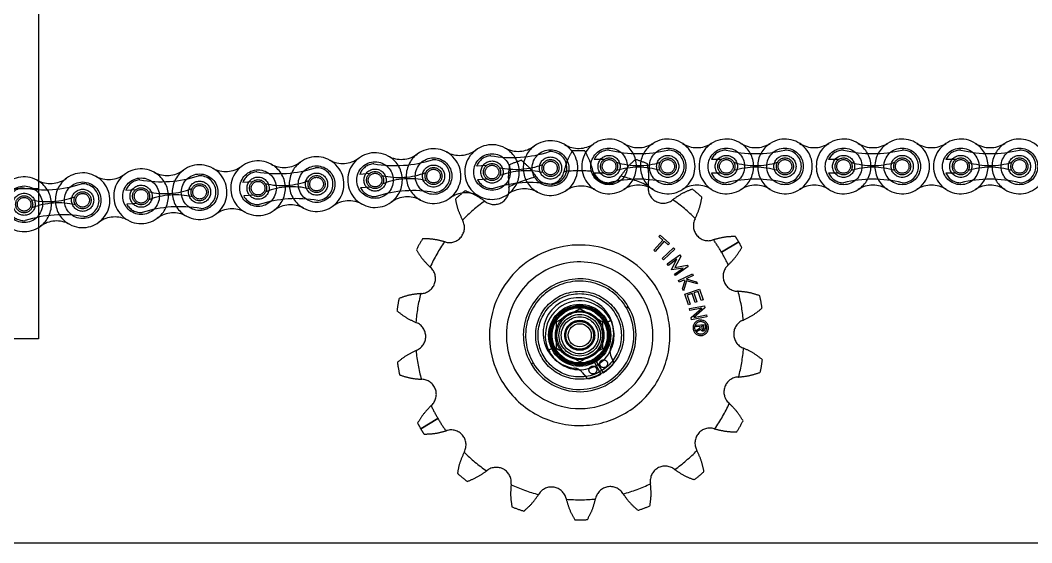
# Model space of a CAD drawing. Header units: metres. Extents: x 0 to 21025, y 0 to 14850.
# Drawn here: x 2254.4 to 2473.5, y 13052.2 to 13165.3 of the extents above; entities that cross this region are included whole.
import ezdxf

# ---------------------------------------------------------------- set-up
doc = ezdxf.new("R2010")
doc.units = ezdxf.units.M
doc.header["$LTSCALE"] = 25
doc.linetypes.add('HIDDEN2', pattern=[4.7625, 3.175, -1.5875])
doc.layers.add('SL4', color=4, linetype='Continuous')
doc.layers.add('ST1', color=7, linetype='HIDDEN2')

msp = doc.modelspace()

# ---------------------------------------------------------------- linework, layer by layer
at = {"layer": 'SL4'}
for p, q in [((2258.346, 13240.531), (2258.346, 13128.831)), ((2258.346, 13128.831), (2251.996, 13128.831)), ((2258.346, 13128.831), (2258.346, 13096.331)), ((2375.564, 13102.895), (2378.064, 13101.451)), ((2370.564, 13100.008), (2373.064, 13101.451)), ((2258.346, 13096.331), (2251.996, 13096.331)), ((2380.564, 13094.234), (2378.064, 13092.791)), ((2375.564, 13091.348), (2373.064, 13092.791)), ((1925.564, 13052.206), (2828.064, 13052.206))]:
    msp.add_line(p, q, dxfattribs=at)
for radius in [6, 3, 2.5]:
    msp.add_circle((2375.564, 13097.121), radius, dxfattribs=at)
for start, end in [(120, 180), (60, 120), (0, 60), (180, 240), (300, 0), (240, 300)]:
    msp.add_arc((2375.564, 13097.121), 5, start, end, dxfattribs=at)
for points, knots in [([(2373.064, 13101.451), (2373.123, 13101.486), (2373.968, 13101.973), (2374.795, 13102.451), (2375.564, 13102.895)], [0, 0, 0, 0, 0.0702006, 1, 1, 1, 1]), ([(2378.064, 13101.451), (2378.123, 13101.417), (2378.968, 13100.93), (2379.795, 13100.452), (2380.564, 13100.008)], [0, 0, 0, 0, 0.0702006, 1, 1, 1, 1]), ([(2370.564, 13097.121), (2370.564, 13097.384), (2370.564, 13098.361), (2370.564, 13099.312), (2370.564, 13100.008)], [0, 0, 0, 0, 0.2686336, 1, 1, 1, 1]), ([(2380.564, 13097.121), (2380.564, 13097.384), (2380.564, 13098.361), (2380.564, 13099.312), (2380.564, 13100.008)], [0, 0, 0, 0, 0.2686336, 1, 1, 1, 1]), ([(2370.564, 13094.234), (2370.564, 13094.477), (2370.564, 13095.418), (2370.564, 13096.395), (2370.564, 13097.121)], [0, 0, 0, 0, 0.2575513, 1, 1, 1, 1]), ([(2380.564, 13094.234), (2380.564, 13094.477), (2380.564, 13095.418), (2380.564, 13096.395), (2380.564, 13097.121)], [0, 0, 0, 0, 0.2575513, 1, 1, 1, 1]), ([(2373.064, 13092.791), (2373.005, 13092.825), (2372.161, 13093.313), (2371.333, 13093.79), (2370.564, 13094.234)], [0, 0, 0, 0, 0.0702006, 1, 1, 1, 1]), ([(2378.064, 13092.791), (2378.005, 13092.757), (2377.161, 13092.269), (2376.333, 13091.792), (2375.564, 13091.348)], [0, 0, 0, 0, 0.0702006, 1, 1, 1, 1])]:
    msp.add_open_spline(points, degree=3, knots=knots, dxfattribs=at)
at = {"layer": 'ST1'}
for p, q in [((2355.36, 13133.861), (2353.241, 13133.716)), ((2380.824, 13135.162), (2378.7, 13135.162)), ((2406.224, 13135.162), (2404.1, 13135.162)), ((2431.624, 13135.162), (2429.5, 13135.162)), ((2457.024, 13135.162), (2454.9, 13135.162)), ((2330.02, 13132.117), (2327.901, 13131.971)), ((2380.824, 13132.21), (2378.7, 13132.21)), ((2406.224, 13132.21), (2404.1, 13132.21)), ((2431.624, 13132.21), (2429.5, 13132.21)), ((2457.024, 13132.21), (2454.9, 13132.21)), ((2304.68, 13130.373), (2302.561, 13130.227)), ((2330.222, 13129.172), (2328.104, 13129.026)), ((2355.562, 13130.916), (2353.444, 13130.771)), ((2279.34, 13128.629), (2277.221, 13128.483)), ((2304.882, 13127.428), (2302.764, 13127.282)), ((2279.542, 13125.684), (2277.424, 13125.538)), ((2392.691, 13118.508), (2392.963, 13118.815)), ((2393.566, 13117.733), (2392.691, 13118.508)), ((2392.963, 13118.815), (2395.011, 13117)), ((2391.618, 13115.537), (2393.566, 13117.733)), ((2393.866, 13117.467), (2391.918, 13115.271)), ((2393.437, 13113.778), (2395.904, 13116.038)), ((2394.739, 13116.693), (2393.866, 13117.467)), ((2395.011, 13117), (2394.739, 13116.693)), ((2395.904, 13116.038), (2396.175, 13115.742)), ((2406.271, 13115.148), (2410.008, 13117.341)), ((2410.008, 13117.341), (2406.271, 13115.148)), ((2391.918, 13115.271), (2391.618, 13115.537)), ((2396.175, 13115.742), (2393.708, 13113.482)), ((2394.537, 13112.59), (2397.26, 13114.535)), ((2397.494, 13114.207), (2396.17, 13111.832)), ((2397.26, 13114.535), (2397.494, 13114.207)), ((2393.708, 13113.482), (2393.437, 13113.778)), ((2394.77, 13112.264), (2394.537, 13112.59)), ((2396.619, 13113.582), (2394.77, 13112.264)), ((2395.434, 13111.334), (2396.619, 13113.582)), ((2397.971, 13111.688), (2395.46, 13111.298)), ((2396.124, 13110.368), (2397.971, 13111.688)), ((2396.17, 13111.832), (2398.846, 13112.313)), ((2399.077, 13111.99), (2396.354, 13110.045)), ((2398.846, 13112.313), (2399.077, 13111.99)), ((2395.46, 13111.298), (2395.434, 13111.334)), ((2396.354, 13110.045), (2396.124, 13110.368)), ((2396.964, 13108.97), (2399.968, 13110.443)), ((2400.144, 13110.083), (2398.614, 13109.332)), ((2399.968, 13110.443), (2400.144, 13110.083)), ((2397.14, 13108.61), (2396.964, 13108.97)), ((2398.125, 13109.093), (2397.14, 13108.61)), ((2397.826, 13107.21), (2398.391, 13109.015)), ((2398.72, 13108.918), (2398.045, 13106.763)), ((2398.391, 13109.015), (2398.125, 13109.093)), ((2398.614, 13109.332), (2400.83, 13108.683)), ((2401.049, 13108.236), (2398.72, 13108.918)), ((2400.83, 13108.683), (2401.049, 13108.236)), ((2398.045, 13106.763), (2397.826, 13107.21)), ((2398.333, 13106.061), (2401.504, 13107.126)), ((2399.115, 13103.731), (2398.333, 13106.061)), ((2399.914, 13106.168), (2398.85, 13105.811)), ((2398.85, 13105.811), (2399.504, 13103.862)), ((2400.568, 13104.219), (2399.914, 13106.168)), ((2401.243, 13106.615), (2400.303, 13106.299)), ((2400.303, 13106.299), (2400.957, 13104.35)), ((2401.898, 13104.665), (2401.243, 13106.615)), ((2401.504, 13107.126), (2402.287, 13104.796)), ((2386.098, 13103.305), (2385.677, 13103.058)), ((2385.677, 13103.058), (2386.098, 13103.305)), ((2399.504, 13103.862), (2399.115, 13103.731)), ((2399.331, 13102.908), (2402.617, 13103.534)), ((2399.406, 13102.514), (2399.331, 13102.908)), ((2402.057, 13103.019), (2399.406, 13102.514)), ((2399.706, 13100.94), (2402.057, 13103.019)), ((2402.706, 13103.07), (2400.282, 13100.996)), ((2400.957, 13104.35), (2400.568, 13104.219)), ((2402.287, 13104.796), (2401.898, 13104.665)), ((2402.617, 13103.534), (2402.706, 13103.07)), ((2399.791, 13100.494), (2399.706, 13100.94)), ((2403.077, 13101.122), (2399.791, 13100.494)), ((2400.282, 13100.996), (2403.002, 13101.517)), ((2403.002, 13101.517), (2403.077, 13101.122)), ((2381.413, 13099.9), (2382.295, 13100.319)), ((2382.295, 13100.319), (2381.413, 13099.9)), ((2400.778, 13099.296), (2402.727, 13099.47)), ((2400.807, 13098.968), (2400.778, 13099.296)), ((2401.645, 13099.043), (2400.807, 13098.968)), ((2400.836, 13098.258), (2401.669, 13098.774)), ((2401.669, 13098.774), (2401.645, 13099.043)), ((2402.444, 13099.126), (2401.956, 13099.082)), ((2401.956, 13099.082), (2401.995, 13098.641)), ((2402.483, 13098.69), (2402.444, 13099.126)), ((2402.727, 13099.47), (2402.791, 13098.745)), ((2400.871, 13097.861), (2400.836, 13098.258)), ((2401.746, 13098.403), (2400.871, 13097.861)), ((2402.257, 13098.418), (2402.285, 13098.107)), ((2402.293, 13098.107), (2402.266, 13098.419)), ((2368.833, 13093.923), (2369.716, 13094.342)), ((2369.716, 13094.342), (2368.833, 13093.923)), ((2382.834, 13091.494), (2382.311, 13092.731)), ((2365.452, 13091.185), (2365.03, 13090.937)), ((2365.03, 13090.937), (2365.452, 13091.185)), ((2380.207, 13088.719), (2378.563, 13091.694)), ((2378.841, 13091.858), (2380.638, 13088.972)), ((2376.109, 13089.09), (2376.934, 13088.03)), ((2341.121, 13076.901), (2344.857, 13079.095)), ((2344.857, 13079.095), (2341.121, 13076.901)), ((1875.564, 13052.206), (2875.564, 13052.206))]:
    msp.add_line(p, q, dxfattribs=at)
for centre, radius in [((2356.565, 13132.465), 3.96), ((2369.235, 13133.337), 3.96), ((2381.931, 13133.686), 3.96), ((2381.931, 13133.686), 2.398), ((2394.631, 13133.686), 3.96), ((2394.631, 13133.686), 2.399), ((2407.331, 13133.686), 3.96), ((2407.331, 13133.686), 2.399), ((2420.031, 13133.686), 3.96), ((2420.031, 13133.686), 2.398), ((2432.731, 13133.686), 3.96), ((2432.731, 13133.686), 2.398), ((2445.431, 13133.686), 3.96), ((2445.431, 13133.686), 2.398), ((2458.131, 13133.686), 3.96), ((2458.131, 13133.686), 2.399), ((2470.831, 13133.686), 3.96), ((2470.831, 13133.686), 2.398), ((2318.555, 13129.849), 3.96), ((2331.225, 13130.721), 3.96), ((2343.895, 13131.593), 3.96), ((2343.895, 13131.593), 2.398), ((2356.565, 13132.465), 2.399), ((2356.565, 13132.465), 1.845), ((2356.565, 13132.465), 1.476), ((2369.235, 13133.337), 2.399), ((2369.235, 13133.337), 1.845), ((2369.235, 13133.337), 1.476), ((2381.931, 13133.686), 1.845), ((2381.931, 13133.686), 1.476), ((2394.631, 13133.686), 1.845), ((2394.631, 13133.686), 1.476), ((2407.331, 13133.686), 1.845), ((2407.331, 13133.686), 1.476), ((2420.031, 13133.686), 1.845), ((2420.031, 13133.686), 1.476), ((2432.731, 13133.686), 1.845), ((2432.731, 13133.686), 1.476), ((2445.431, 13133.686), 1.845), ((2445.431, 13133.686), 1.476), ((2458.131, 13133.686), 1.845), ((2458.131, 13133.686), 1.476), ((2470.831, 13133.686), 1.845), ((2470.831, 13133.686), 1.476), ((2293.215, 13128.104), 3.96), ((2305.885, 13128.977), 3.96), ((2305.885, 13128.977), 2.398), ((2318.555, 13129.849), 2.398), ((2318.555, 13129.849), 1.845), ((2331.225, 13130.721), 2.399), ((2331.225, 13130.721), 1.845), ((2331.225, 13130.721), 1.476), ((2343.895, 13131.593), 1.845), ((2343.895, 13131.593), 1.476), ((2255.205, 13125.488), 3.96), ((2267.875, 13126.36), 3.96), ((2280.545, 13127.232), 3.96), ((2280.545, 13127.232), 2.398), ((2293.215, 13128.104), 2.398), ((2293.215, 13128.104), 1.845), ((2293.215, 13128.104), 1.476), ((2305.885, 13128.977), 1.845), ((2305.885, 13128.977), 1.476), ((2318.555, 13129.849), 1.476), ((2255.205, 13125.488), 2.399), ((2255.205, 13125.488), 1.845), ((2267.875, 13126.36), 2.399), ((2267.875, 13126.36), 1.845), ((2267.875, 13126.36), 1.476), ((2280.545, 13127.232), 1.845), ((2280.545, 13127.232), 1.476), ((2255.205, 13125.488), 1.476), ((2375.564, 13097.121), 9.525), ((2375.564, 13097.121), 9.025), ((2375.564, 13097.121), 6.725), ((2375.564, 13097.121), 6.725), ((2375.564, 13097.121), 6.475), ((2375.564, 13097.121), 6.2), ((2375.564, 13097.121), 5.975), ((2375.564, 13097.121), 5.25), ((2375.564, 13097.121), 5.25), ((2375.564, 13097.121), 4.5), ((2375.564, 13097.121), 4), ((2375.564, 13097.121), 3.25), ((2375.564, 13097.121), 3.25), ((2375.564, 13097.121), 3.2), ((2378.418, 13089.594), 0.85), ((2380.746, 13090.961), 0.85)]:
    msp.add_circle(centre, radius, dxfattribs=at)
for centre, radius, start, end in [((2356.565, 13132.465), 5.92, 61.5043, 306.37092), ((2362.214, 13142.871), 5.92, 241.5043, 306.37092), ((2369.235, 13133.337), 5.92, 126.37099, 241.50422), ((2369.235, 13133.337), 5.92, 241.5043, 126.37092), ((2375.308, 13143.501), 5.92, 239.14184, 304.00846), ((2381.931, 13133.686), 5.92, 57.56669, 302.43331), ((2388.281, 13143.679), 5.92, 237.56669, 302.43331), ((2381.931, 13133.686), 5.92, 302.43324, 57.56676), ((2394.631, 13133.686), 5.92, 122.43324, 237.56676), ((2394.631, 13133.686), 5.92, 237.56669, 122.43331), ((2400.981, 13143.679), 5.92, 237.56669, 302.43331), ((2407.331, 13133.686), 5.92, 57.56669, 302.43331), ((2413.681, 13143.679), 5.92, 237.56669, 302.43331), ((2407.331, 13133.686), 5.92, 302.43324, 57.56676), ((2420.031, 13133.686), 5.92, 122.43324, 237.56676), ((2420.031, 13133.686), 5.92, 237.56669, 122.43331), ((2426.381, 13143.679), 5.92, 237.56669, 302.43331), ((2432.731, 13133.686), 5.92, 57.56669, 302.43331), ((2439.081, 13143.679), 5.92, 237.56669, 302.43331), ((2432.731, 13133.686), 5.92, 302.43324, 57.56676), ((2445.431, 13133.686), 5.92, 122.43324, 237.56676), ((2445.431, 13133.686), 5.92, 237.56669, 122.43331), ((2451.781, 13143.679), 5.92, 237.56669, 302.43331), ((2458.131, 13133.686), 5.92, 57.56669, 302.43331), ((2464.481, 13143.679), 5.92, 237.56669, 302.43331), ((2458.131, 13133.686), 5.92, 302.43324, 57.56676), ((2470.831, 13133.686), 5.92, 122.43324, 237.56676), ((2470.831, 13133.686), 5.92, 237.56669, 122.43331), ((2318.555, 13129.849), 5.92, 241.5043, 126.37092), ((2331.225, 13130.721), 5.92, 61.5043, 306.37092), ((2336.874, 13141.126), 5.92, 241.5043, 306.37092), ((2331.225, 13130.721), 5.92, 306.37085, 61.50437), ((2343.895, 13131.593), 5.92, 126.37085, 241.50437), ((2343.895, 13131.593), 5.92, 241.5043, 126.37092), ((2349.544, 13141.998), 5.92, 241.5043, 306.37092), ((2356.565, 13132.465), 3.552, 93.93761, 159.38425), ((2360.902, 13161.929), 26.322, 259.97776, 287.89746), ((2356.565, 13132.465), 5.92, 306.37085, 61.50437), ((2369.235, 13133.337), 3.552, 273.93761, 93.93761), ((2375.564, 13097.121), 39.94, 88.44686, 92.38278), ((2381.931, 13133.686), 3.552, 90, 155.44664), ((2388.281, 13162.783), 26.322, 256.04015, 283.95985), ((2394.631, 13133.686), 3.552, 270, 90), ((2407.331, 13133.686), 3.552, 90, 155.44664), ((2413.681, 13162.783), 26.322, 256.04015, 283.95985), ((2420.031, 13133.686), 3.552, 270, 90), ((2432.731, 13133.686), 3.552, 90, 155.44664), ((2439.081, 13162.783), 26.322, 256.04015, 283.95985), ((2445.431, 13133.686), 3.552, 270, 90), ((2458.131, 13133.686), 3.552, 90, 155.44664), ((2464.481, 13162.783), 26.322, 256.04015, 283.95985), ((2470.831, 13133.686), 3.552, 270, 90), ((2293.215, 13128.104), 5.92, 241.5043, 126.37092), ((2298.864, 13138.51), 5.92, 241.5043, 306.37092), ((2305.885, 13128.977), 5.92, 61.5043, 306.37092), ((2311.534, 13139.382), 5.92, 241.5043, 306.37092), ((2305.885, 13128.977), 5.92, 306.37085, 61.50437), ((2318.555, 13129.849), 5.92, 126.37085, 241.50437), ((2324.204, 13140.254), 5.92, 241.5043, 306.37092), ((2331.225, 13130.721), 3.552, 93.93761, 159.38425), ((2335.562, 13160.185), 26.322, 259.97776, 287.89746), ((2343.895, 13131.593), 3.552, 273.93761, 93.93761), ((2361.778, 13149.215), 16.175, 256.93061, 290.94461), ((2375.564, 13097.121), 39.94, 108.44686, 112.38278), ((2388.281, 13150.039), 16.175, 252.993, 287.007), ((2375.564, 13097.121), 39.94, 68.44686, 72.38278), ((2413.681, 13150.039), 16.175, 252.993, 287.007), ((2439.081, 13150.039), 16.175, 252.993, 287.007), ((2464.481, 13150.039), 16.175, 252.993, 287.007), ((2255.205, 13125.488), 5.92, 61.5043, 306.37092), ((2267.875, 13126.36), 5.92, 241.5043, 126.37092), ((2273.524, 13136.766), 5.92, 241.5043, 306.37092), ((2280.545, 13127.232), 5.92, 61.5043, 306.37092), ((2284.882, 13156.696), 26.322, 259.97776, 287.89746), ((2286.194, 13137.638), 5.92, 241.5043, 306.37092), ((2280.545, 13127.232), 5.92, 306.37085, 61.50437), ((2293.215, 13128.104), 5.92, 126.37085, 241.50437), ((2293.215, 13128.104), 3.552, 273.93761, 93.93761), ((2305.885, 13128.977), 3.552, 93.93761, 159.38425), ((2310.222, 13158.441), 26.322, 259.97776, 287.89746), ((2318.555, 13129.849), 3.552, 273.93761, 93.93761), ((2336.438, 13147.471), 16.175, 256.93061, 290.94461), ((2364.023, 13116.587), 16.175, 76.93061, 110.94461), ((2375.564, 13097.121), 35.607, 105.31548, 115.51416), ((2375.564, 13097.121), 35.607, 105.31548, 115.51416), ((2353.31, 13122.993), 15.39, 32.91482, 33.39713), ((2368.948, 13133.115), 3.238, 212.91482, 347.91482), ((2387.164, 13129.215), 15.39, 167.43251, 167.91482), ((2375.564, 13097.121), 35.607, 85.31548, 95.51416), ((2375.564, 13097.121), 35.607, 85.31548, 95.51416), ((2363.501, 13129.044), 15.39, 12.91482, 13.39713), ((2381.658, 13133.207), 3.238, 192.91482, 327.91482), ((2381.931, 13133.686), 3.552, 204.55336, 270), ((2388.281, 13117.334), 16.175, 72.993, 107.007), ((2397.441, 13123.312), 15.39, 147.43251, 147.91482), ((2375.564, 13097.121), 35.607, 65.31548, 75.51416), ((2375.564, 13097.121), 35.607, 65.31548, 75.51416), ((2407.331, 13133.686), 3.552, 204.55336, 270), ((2413.681, 13117.334), 16.175, 72.993, 107.007), ((2432.731, 13133.686), 3.552, 204.55336, 270), ((2439.081, 13117.334), 16.175, 72.993, 107.007), ((2458.131, 13133.686), 3.552, 204.55336, 270), ((2464.481, 13117.334), 16.175, 72.993, 107.007), ((2259.542, 13154.952), 26.322, 259.97776, 287.89746), ((2260.854, 13135.894), 5.92, 241.5043, 306.37092), ((2255.205, 13125.488), 5.92, 306.37085, 61.50437), ((2267.875, 13126.36), 5.92, 126.37085, 241.50437), ((2267.875, 13126.36), 3.552, 273.93761, 93.93761), ((2280.545, 13127.232), 3.552, 93.93761, 159.38425), ((2311.098, 13145.726), 16.175, 256.93061, 290.94461), ((2313.343, 13113.099), 16.175, 76.93061, 110.94461), ((2338.683, 13114.843), 16.175, 76.93061, 110.94461), ((2356.565, 13132.465), 3.552, 208.49097, 273.93761), ((2364.899, 13103.873), 26.322, 79.97776, 107.89746), ((2375.487, 13131.247), 15.39, 187.43251, 187.91482), ((2375.858, 13123.522), 5.92, 59.14184, 124.00846), ((2388.281, 13104.589), 26.322, 76.04015, 103.95985), ((2388.281, 13123.693), 5.92, 57.56669, 122.43331), ((2393.633, 13128.947), 3.238, 172.91482, 307.91482), ((2375.147, 13131.245), 15.39, 352.91482, 353.39713), ((2400.981, 13123.693), 5.92, 57.56669, 122.43331), ((2413.681, 13104.589), 26.322, 76.04015, 103.95985), ((2413.681, 13123.693), 5.92, 57.56669, 122.43331), ((2426.381, 13123.693), 5.92, 57.56669, 122.43331), ((2439.081, 13104.589), 26.322, 76.04015, 103.95985), ((2439.081, 13123.693), 5.92, 57.56669, 122.43331), ((2451.781, 13123.693), 5.92, 57.56669, 122.43331), ((2464.481, 13104.589), 26.322, 76.04015, 103.95985), ((2464.481, 13123.693), 5.92, 57.56669, 122.43331), ((2255.205, 13125.488), 3.552, 93.93761, 159.38425), ((2260.417, 13142.238), 16.175, 256.93061, 290.94461), ((2285.757, 13143.982), 16.175, 256.93061, 290.94461), ((2288.003, 13111.355), 16.175, 76.93061, 110.94461), ((2305.885, 13128.977), 3.552, 208.49097, 273.93761), ((2331.225, 13130.721), 3.552, 208.49097, 273.93761), ((2339.559, 13102.129), 26.322, 79.97776, 107.89746), ((2338.247, 13121.187), 5.92, 61.5043, 126.37092), ((2350.917, 13122.059), 5.92, 61.5043, 126.37092), ((2375.564, 13097.121), 39.94, 128.44686, 132.38278), ((2357.037, 13128.682), 3.238, 232.91482, 7.91482), ((2363.587, 13122.931), 5.92, 61.5043, 126.37092), ((2375.564, 13097.121), 39.94, 48.44686, 52.38278), ((2262.663, 13109.61), 16.175, 76.93061, 110.94461), ((2280.545, 13127.232), 3.552, 208.49097, 273.93761), ((2288.878, 13098.64), 26.322, 79.97776, 107.89746), ((2314.219, 13100.385), 26.322, 79.97776, 107.89746), ((2312.907, 13119.443), 5.92, 61.5043, 126.37092), ((2325.577, 13120.315), 5.92, 61.5043, 126.37092), ((2375.564, 13097.121), 35.607, 125.31548, 135.51416), ((2375.564, 13097.121), 35.607, 125.31548, 135.51416), ((2345.804, 13113.821), 15.39, 52.91482, 53.39713), ((2405.08, 13114.25), 15.39, 127.43251, 127.91482), ((2375.564, 13097.121), 35.607, 45.31548, 55.51416), ((2375.564, 13097.121), 35.607, 45.31548, 55.51416), ((2255.205, 13125.488), 3.552, 208.49097, 273.93761), ((2263.538, 13096.896), 26.322, 79.97776, 107.89746), ((2274.897, 13116.827), 5.92, 61.5043, 126.37092), ((2287.567, 13117.699), 5.92, 61.5043, 126.37092), ((2300.237, 13118.571), 5.92, 61.5043, 126.37092), ((2262.227, 13115.955), 5.92, 61.5043, 126.37092), ((2347.36, 13120.442), 3.238, 252.91482, 27.91482), ((2363.82, 13129.163), 15.39, 207.43251, 207.91482), ((2403.428, 13120.848), 3.238, 152.91482, 287.91482), ((2386.843, 13129.329), 15.39, 332.91482, 333.39713), ((2375.564, 13097.121), 39.94, 30.41482, 32.38278), ((2375.564, 13097.121), 39.94, 148.44686, 152.38278), ((2375.564, 13097.121), 35.607, 145.31548, 155.51416), ((2375.564, 13097.121), 35.607, 145.31548, 155.51416), ((2341.887, 13102.636), 15.39, 72.91482, 73.39713), ((2375.564, 13097.121), 19.544, 30.41482, 210.41482), ((2409.158, 13103.123), 15.39, 107.43251, 107.91482), ((2375.564, 13097.121), 35.607, 30.41482, 35.51416), ((2375.564, 13097.121), 35.607, 30.41482, 35.51416), ((2375.564, 13097.121), 39.94, 28.44686, 30.41482), ((2375.564, 13097.121), 35.607, 25.31548, 30.41482), ((2375.564, 13097.121), 35.607, 25.31548, 30.41482), ((2341.084, 13109.389), 3.238, 272.91482, 47.91482), ((2353.57, 13123.214), 15.39, 227.43251, 227.91482), ((2375.564, 13097.121), 15.88, 30.41482, 210.41482), ((2409.863, 13109.887), 3.238, 132.91482, 267.91482), ((2397.178, 13123.53), 15.39, 312.91482, 313.39713), ((2375.564, 13097.121), 12.215, 30.41482, 210.41482), ((2375.564, 13097.121), 11.726, 30.41482, 210.41482), ((2375.564, 13097.121), 11.726, 30.41482, 210.41482), ((2375.564, 13097.121), 39.94, 168.44686, 172.38278), ((2375.564, 13097.121), 35.607, 165.31548, 175.51416), ((2375.564, 13097.121), 35.607, 165.31548, 175.51416), ((2342.032, 13090.785), 15.39, 92.91482, 93.39713), ((2375.564, 13097.121), 19.544, 210.41482, 30.41482), ((2375.564, 13097.121), 15.88, 210.41482, 30.41482), ((2375.282, 13097.601), 7.643, 336.92127, 263.90837), ((2409.185, 13091.271), 15.39, 87.43251, 87.91482), ((2375.564, 13097.121), 35.607, 5.31548, 15.51416), ((2375.564, 13097.121), 35.607, 5.31548, 15.51416), ((2375.564, 13097.121), 39.94, 8.44686, 12.38278), ((2375.564, 13097.121), 12.215, 210.41482, 30.41482), ((2375.564, 13097.121), 11.726, 210.41482, 30.41482), ((2375.564, 13097.121), 11.726, 210.41482, 30.41482), ((2375.564, 13097.121), 7.452, 25.41482, 205.41482), ((2375.564, 13097.121), 7.452, 25.41482, 205.41482), ((2375.564, 13097.121), 6.2, 301.90707, 298.92257), ((2345.972, 13114.118), 15.39, 247.43251, 247.91482), ((2338.968, 13096.856), 3.238, 292.91482, 67.91482), ((2375.564, 13097.121), 7.452, 205.41482, 25.41482), ((2375.564, 13097.121), 7.452, 205.41482, 25.41482), ((2401.788, 13098.74), 1.673, 120.41482, 300.41482), ((2401.788, 13098.74), 1.339, 120.41482, 300.41482), ((2401.788, 13098.74), 1.673, 300.41482, 120.41482), ((2401.788, 13098.74), 1.339, 300.41482, 120.41482), ((2402.239, 13098.663), 0.245, 185.11029, 274.05708), ((2402.239, 13098.663), 0.245, 276.11159, 6.44141), ((2402.239, 13098.663), 0.558, 275.54053, 8.48936), ((2412.16, 13097.386), 3.238, 112.91482, 247.91482), ((2404.907, 13114.544), 15.39, 292.91482, 293.39713), ((2402.239, 13098.663), 0.558, 207.79535, 274.64467), ((2384.52, 13093.665), 2.398, 156.92127, 202.91482), ((2375.564, 13097.121), 35.607, 345.31548, 355.51416), ((2375.564, 13097.121), 35.607, 345.31548, 355.51416), ((2405.156, 13080.125), 15.39, 67.43251, 67.91482), ((2346.221, 13079.698), 15.39, 112.91482, 113.39713), ((2375.564, 13097.121), 35.607, 185.31548, 195.51416), ((2375.564, 13097.121), 35.607, 185.31548, 195.51416), ((2375.564, 13097.121), 39.94, 188.44686, 192.38278), ((2374.217, 13087.616), 2.398, 37.91482, 83.90837), ((2375.564, 13097.121), 9.6, 301.90707, 318.02464), ((2382.144, 13091.202), 0.75, 318.02464, 22.91482), ((2375.564, 13097.121), 39.94, 348.44686, 352.38278), ((2341.943, 13102.972), 15.39, 267.43251, 267.91482), ((2341.266, 13084.356), 3.238, 312.91482, 87.91482), ((2377.526, 13088.491), 0.75, 217.91482, 282.805), ((2375.564, 13097.121), 9.6, 282.805, 298.92257), ((2410.044, 13084.854), 3.238, 92.91482, 227.91482), ((2409.097, 13103.458), 15.39, 272.91482, 273.39713), ((2353.95, 13070.713), 15.39, 132.91482, 133.39713), ((2375.564, 13097.121), 35.607, 205.31548, 210.41482), ((2375.564, 13097.121), 35.607, 205.31548, 210.41482), ((2375.564, 13097.121), 35.607, 325.31548, 335.51416), ((2375.564, 13097.121), 35.607, 325.31548, 335.51416), ((2397.559, 13071.029), 15.39, 47.43251, 47.91482), ((2375.564, 13097.121), 35.607, 210.41482, 215.51416), ((2375.564, 13097.121), 35.607, 210.41482, 215.51416), ((2375.564, 13097.121), 39.94, 208.44686, 210.41482), ((2375.564, 13097.121), 39.94, 210.41482, 212.38278), ((2347.7, 13073.395), 3.238, 332.91482, 107.91482), ((2403.769, 13073.801), 3.238, 72.91482, 207.91482), ((2409.242, 13091.607), 15.39, 252.91482, 253.39713), ((2375.564, 13097.121), 39.94, 328.44686, 332.38278), ((2341.97, 13091.12), 15.39, 287.43251, 287.91482), ((2387.308, 13065.08), 15.39, 27.43251, 27.91482), ((2364.286, 13064.913), 15.39, 152.91482, 153.39713), ((2375.564, 13097.121), 35.607, 225.31548, 235.51416), ((2375.564, 13097.121), 35.607, 225.31548, 235.51416), ((2375.564, 13097.121), 35.607, 305.31548, 315.51416), ((2375.564, 13097.121), 35.607, 305.31548, 315.51416), ((2346.049, 13079.992), 15.39, 307.43251, 307.91482), ((2357.496, 13065.296), 3.238, 352.91482, 127.91482), ((2394.092, 13065.561), 3.238, 52.91482, 187.91482), ((2405.325, 13080.421), 15.39, 232.91482, 233.39713), ((2375.564, 13097.121), 39.94, 228.44686, 232.38278), ((2375.564, 13097.121), 39.94, 308.44686, 312.38278), ((2375.982, 13062.998), 15.39, 172.91482, 173.39713), ((2375.564, 13097.121), 35.607, 245.31548, 255.51416), ((2375.564, 13097.121), 35.607, 245.31548, 255.51416), ((2369.47, 13061.035), 3.238, 12.91482, 147.91482), ((2382.18, 13061.127), 3.238, 32.91482, 167.91482), ((2375.564, 13097.121), 35.607, 285.31548, 295.51416), ((2375.564, 13097.121), 35.607, 285.31548, 295.51416), ((2375.641, 13062.995), 15.39, 7.43251, 7.91482), ((2353.687, 13070.93), 15.39, 327.43251, 327.91482), ((2387.627, 13065.199), 15.39, 192.91482, 193.39713), ((2375.564, 13097.121), 35.607, 265.31548, 275.51416), ((2375.564, 13097.121), 35.607, 265.31548, 275.51416), ((2363.964, 13065.027), 15.39, 347.43251, 347.91482), ((2397.818, 13071.25), 15.39, 212.91482, 213.39713), ((2375.564, 13097.121), 39.94, 248.44686, 252.38278), ((2375.564, 13097.121), 39.94, 288.44686, 292.38278), ((2375.564, 13097.121), 39.94, 268.44686, 272.38278)]:
    msp.add_arc(centre, radius, start, end, dxfattribs=at)
for points, knots in [([(2373.904, 13137.027), (2373.527, 13136.33), (2372.776, 13134.938), (2372.354, 13133.355), (2372.143, 13132.564)], [0, 0, 0, 0, 0.500514, 1, 1, 1, 1]), ([(2378.472, 13132.61), (2378.25, 13133.397), (2377.805, 13134.974), (2377.033, 13136.355), (2376.647, 13137.047)], [0, 0, 0, 0, 0.4994271, 1, 1, 1, 1]), ([(2360.355, 13134.052), (2360.24, 13133.269), (2360.01, 13131.704), (2360.155, 13130.072), (2360.227, 13129.256)], [0, 0, 0, 0, 0.5002609, 1, 1, 1, 1]), ([(2366.159, 13131.464), (2365.681, 13132.128), (2364.723, 13133.457), (2363.526, 13134.491), (2362.926, 13135.009)], [0, 0, 0, 0, 0.4990977, 1, 1, 1, 1]), ([(2387.652, 13135.188), (2387.06, 13134.662), (2385.878, 13133.611), (2384.94, 13132.268), (2384.471, 13131.597)], [0, 0, 0, 0, 0.5005288, 1, 1, 1, 1]), ([(2390.435, 13129.475), (2390.495, 13130.291), (2390.616, 13131.925), (2390.363, 13133.487), (2390.237, 13134.268)], [0, 0, 0, 0, 0.49948, 1, 1, 1, 1]), ([(2354.98, 13126.176), (2354.304, 13126.637), (2352.949, 13127.558), (2351.47, 13128.12), (2350.73, 13128.402)], [0, 0, 0, 0, 0.4994185, 1, 1, 1, 1]), ([(2399.943, 13128.758), (2399.207, 13128.466), (2397.737, 13127.883), (2396.396, 13126.942), (2395.725, 13126.471)], [0, 0, 0, 0, 0.5001515, 1, 1, 1, 1]), ([(2400.603, 13122.438), (2400.939, 13123.184), (2401.612, 13124.678), (2401.908, 13126.232), (2402.057, 13127.01)], [0, 0, 0, 0, 0.4994593, 1, 1, 1, 1]), ([(2348.641, 13126.623), (2348.801, 13125.848), (2349.12, 13124.299), (2349.814, 13122.814), (2350.161, 13122.073)], [0, 0, 0, 0, 0.5001333, 1, 1, 1, 1]), ([(2409.293, 13118.512), (2408.502, 13118.489), (2406.921, 13118.444), (2405.338, 13118.018), (2404.548, 13117.806)], [0, 0, 0, 0, 0.5001332, 1, 1, 1, 1]), ([(2346.284, 13117.384), (2345.491, 13117.585), (2343.903, 13117.988), (2342.321, 13118.01), (2341.529, 13118.021)], [0, 0, 0, 0, 0.4994786, 1, 1, 1, 1]), ([(2407.752, 13112.347), (2408.323, 13112.933), (2409.465, 13114.107), (2410.276, 13115.466), (2410.682, 13116.146)], [0, 0, 0, 0, 0.49909768, 1, 1, 1, 1]), ([(2340.175, 13115.636), (2340.59, 13114.962), (2341.42, 13113.615), (2342.58, 13112.458), (2343.159, 13111.879)], [0, 0, 0, 0, 0.5003717, 1, 1, 1, 1]), ([(2341.12, 13106.148), (2340.306, 13106.065), (2338.676, 13105.901), (2337.181, 13105.381), (2336.433, 13105.12)], [0, 0, 0, 0, 0.499464, 1, 1, 1, 1]), ([(2414.575, 13105.686), (2413.823, 13105.935), (2412.322, 13106.434), (2410.69, 13106.575), (2409.874, 13106.645)], [0, 0, 0, 0, 0.5005334, 1, 1, 1, 1]), ([(2411.018, 13100.42), (2411.755, 13100.775), (2413.23, 13101.488), (2414.457, 13102.487), (2415.071, 13102.988)], [0, 0, 0, 0, 0.4991241, 1, 1, 1, 1]), ([(2335.977, 13102.415), (2336.598, 13101.924), (2337.838, 13100.942), (2339.324, 13100.251), (2340.066, 13099.906)], [0, 0, 0, 0, 0.5005125, 1, 1, 1, 1]), ([(2415.152, 13091.827), (2414.531, 13092.318), (2413.29, 13093.3), (2411.805, 13093.991), (2411.063, 13094.336)], [0, 0, 0, 0, 0.5005125, 1, 1, 1, 1]), ([(2340.11, 13093.823), (2339.373, 13093.467), (2337.898, 13092.755), (2336.672, 13091.755), (2336.057, 13091.254)], [0, 0, 0, 0, 0.4991241, 1, 1, 1, 1]), ([(2336.553, 13088.556), (2337.305, 13088.307), (2338.806, 13087.809), (2340.439, 13087.668), (2341.254, 13087.597)], [0, 0, 0, 0, 0.50053357, 1, 1, 1, 1]), ([(2410.009, 13088.095), (2410.823, 13088.177), (2412.453, 13088.342), (2413.947, 13088.862), (2414.695, 13089.122)], [0, 0, 0, 0, 0.499464, 1, 1, 1, 1]), ([(2343.376, 13081.895), (2342.806, 13081.309), (2341.663, 13080.135), (2340.852, 13078.777), (2340.447, 13078.096)], [0, 0, 0, 0, 0.4990975, 1, 1, 1, 1]), ([(2410.954, 13078.607), (2410.538, 13079.28), (2409.708, 13080.627), (2408.549, 13081.785), (2407.969, 13082.363)], [0, 0, 0, 0, 0.5003717, 1, 1, 1, 1]), ([(2404.844, 13076.859), (2405.637, 13076.657), (2407.225, 13076.255), (2408.807, 13076.232), (2409.599, 13076.221)], [0, 0, 0, 0, 0.4994786, 1, 1, 1, 1]), ([(2341.835, 13075.73), (2342.626, 13075.753), (2344.208, 13075.798), (2345.79, 13076.224), (2346.581, 13076.437)], [0, 0, 0, 0, 0.5001332, 1, 1, 1, 1]), ([(2350.525, 13071.805), (2350.189, 13071.058), (2349.517, 13069.564), (2349.22, 13068.01), (2349.071, 13067.232)], [0, 0, 0, 0, 0.4994593, 1, 1, 1, 1]), ([(2402.487, 13067.619), (2402.327, 13068.394), (2402.008, 13069.944), (2401.314, 13071.428), (2400.967, 13072.17)], [0, 0, 0, 0, 0.5001333, 1, 1, 1, 1]), ([(2396.148, 13068.066), (2396.825, 13067.606), (2398.179, 13066.684), (2399.658, 13066.122), (2400.398, 13065.841)], [0, 0, 0, 0, 0.4994185, 1, 1, 1, 1]), ([(2351.185, 13065.484), (2351.921, 13065.776), (2353.392, 13066.36), (2354.733, 13067.301), (2355.403, 13067.771)], [0, 0, 0, 0, 0.5001515, 1, 1, 1, 1]), ([(2360.694, 13064.768), (2360.633, 13063.951), (2360.513, 13062.317), (2360.765, 13060.756), (2360.892, 13059.974)], [0, 0, 0, 0, 0.49948, 1, 1, 1, 1]), ([(2390.773, 13060.19), (2390.888, 13060.973), (2391.118, 13062.539), (2390.974, 13064.171), (2390.902, 13064.986)], [0, 0, 0, 0, 0.5002609, 1, 1, 1, 1]), ([(2363.476, 13059.054), (2364.068, 13059.581), (2365.25, 13060.632), (2366.189, 13061.975), (2366.657, 13062.646)], [0, 0, 0, 0, 0.5005288, 1, 1, 1, 1]), ([(2372.656, 13061.633), (2372.879, 13060.845), (2373.324, 13059.269), (2374.095, 13057.887), (2374.482, 13057.196)], [0, 0, 0, 0, 0.4994271, 1, 1, 1, 1]), ([(2377.225, 13057.216), (2377.601, 13057.913), (2378.352, 13059.305), (2378.775, 13060.888), (2378.986, 13061.679)], [0, 0, 0, 0, 0.500514, 1, 1, 1, 1]), ([(2384.969, 13062.778), (2385.447, 13062.115), (2386.405, 13060.785), (2387.602, 13059.751), (2388.202, 13059.233)], [0, 0, 0, 0, 0.4990977, 1, 1, 1, 1])]:
    msp.add_open_spline(points, degree=3, knots=knots, dxfattribs=at)

doc.saveas('drawing.dxf')
